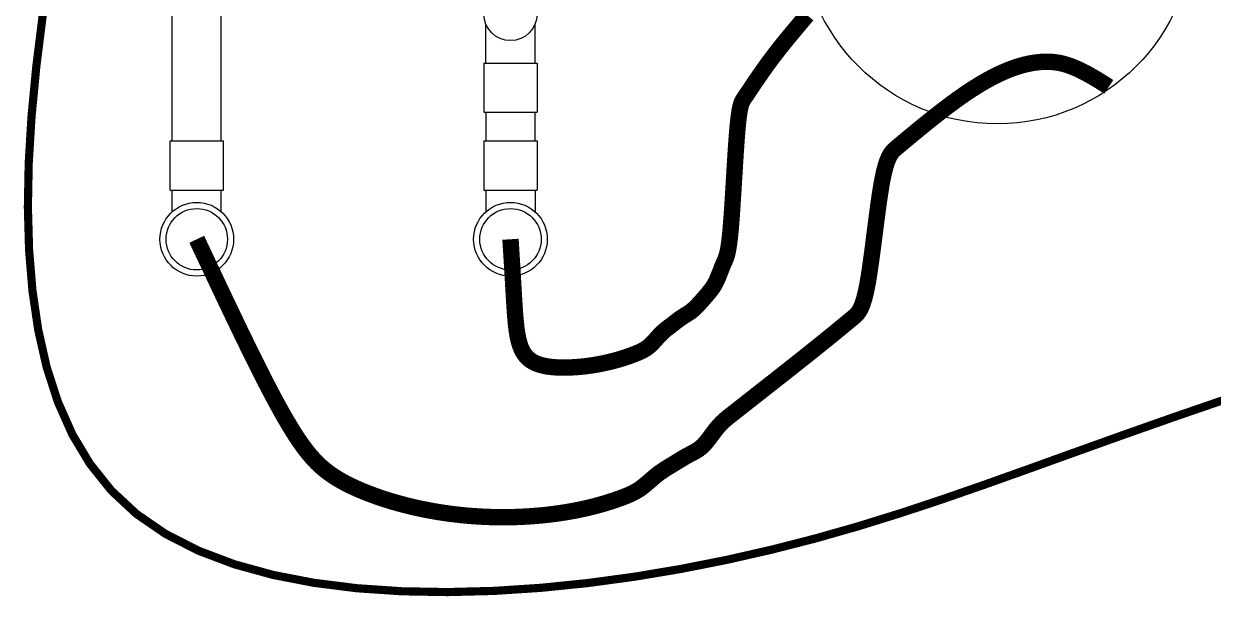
# Model space of a CAD drawing. Header units: inches. Extents: x -300 to 516, y -297 to 231.
# Drawn here: x -25.8 to -7.63, y -198.51 to -189.77 of the extents above; entities that cross this region are included whole.
import ezdxf

# ---------------------------------------------------------------- set-up
doc = ezdxf.new("R2010")
doc.units = ezdxf.units.IN
doc.header["$LTSCALE"] = 24
doc.header["$MEASUREMENT"] = 0
for name, color, linetype in [('CHAMBER EXTERIOR', 7, 'Continuous'), ('EXTERIOR ELEC EQUIP', 190, 'Continuous'), ('EXTERIOR PLUMB EQUIP', 4, 'Continuous')]:
    doc.layers.add(name, color=color, linetype=linetype)

msp = doc.modelspace()

# ---------------------------------------------------------------- linework, layer by layer
at = {"layer": 'CHAMBER EXTERIOR'}
msp.add_circle((-10.92986, -188.2971), 3, dxfattribs=at)
at = {"layer": 'EXTERIOR ELEC EQUIP', "const_width": 0.125}
msp.add_lwpolyline([(-7.34009, -195.46638), (-8.20399, -195.76316), (-9.00643, -196.04564), (-9.75419, -196.31341), (-10.45821, -196.56672), (-11.12942, -196.8058), (-11.77876, -197.0309), (-12.41717, -197.24226), (-13.05557, -197.44013), (-13.70491, -197.62476), (-14.37362, -197.79597), (-15.06018, -197.95197), (-15.76056, -198.09053), (-16.47071, -198.20945), (-17.18663, -198.30651), (-17.90427, -198.3795), (-18.61961, -198.4262), (-19.32861, -198.4444), (-20.02685, -198.43179), (-20.70825, -198.38569), (-21.36635, -198.30332), (-21.99465, -198.18191), (-22.5867, -198.01868), (-23.13601, -197.81086), (-23.63611, -197.55567), (-24.08052, -197.25033), (-24.46446, -196.89314), (-24.78991, -196.4867), (-25.06054, -196.03466), (-25.28001, -195.54071), (-25.452, -195.00851), (-25.58017, -194.44171), (-25.66819, -193.844), (-25.71974, -193.21904), (-25.73811, -192.5691), (-25.72505, -191.89087), (-25.68196, -191.17964), (-25.61023, -190.43072), (-25.51125, -189.6394)], dxfattribs=at)
at = {"layer": 'EXTERIOR PLUMB EQUIP'}
for p, q in [((-23.53533, -191.55815), (-23.53533, -187.6637)), ((-22.78533, -191.55815), (-22.78533, -187.6637)), ((-18.74109, -190.3705), (-18.74109, -189.77642)), ((-17.99094, -190.3705), (-17.99094, -189.77642)), ((-18.77235, -190.3705), (-18.77235, -191.12065)), ((-18.77235, -190.3705), (-17.95969, -190.3705)), ((-17.95969, -190.3705), (-17.95969, -191.12065)), ((-18.77235, -191.12065), (-17.95969, -191.12065)), ((-18.74284, -191.12065), (-18.74284, -191.55815)), ((-17.99284, -191.12065), (-17.99284, -191.55815)), ((-23.56484, -192.3083), (-23.56484, -191.55815)), ((-23.56484, -191.55815), (-22.75218, -191.55815)), ((-22.75218, -192.3083), (-22.75218, -191.55815)), ((-18.77235, -191.55815), (-18.77235, -192.3083)), ((-18.77235, -191.55815), (-17.95969, -191.55815)), ((-17.95969, -191.55815), (-17.95969, -192.3083)), ((-23.56484, -192.3083), (-22.75218, -192.3083)), ((-23.53359, -192.63915), (-23.53359, -192.3083)), ((-22.78344, -192.63915), (-22.78344, -192.3083)), ((-18.77235, -192.3083), (-17.95969, -192.3083)), ((-18.74109, -192.3083), (-18.74109, -192.63915)), ((-17.99094, -192.3083), (-17.99094, -192.63915))]:
    msp.add_line(p, q, dxfattribs=at)
at = {"layer": 'EXTERIOR PLUMB EQUIP', "const_width": 0.25}
for points in [[(-18.36602, -193.05845), (-18.35886, -193.17248), (-18.35274, -193.27078), (-18.34754, -193.35518), (-18.34314, -193.42752), (-18.33941, -193.48964), (-18.33622, -193.5434), (-18.33346, -193.59062), (-18.33099, -193.63315), (-18.32871, -193.67257), (-18.32659, -193.70943), (-18.3246, -193.74401), (-18.32272, -193.77659), (-18.32094, -193.80744), (-18.31924, -193.83686), (-18.3176, -193.86513), (-18.316, -193.89252), (-18.31442, -193.91928), (-18.31286, -193.94546), (-18.31132, -193.97107), (-18.30979, -193.99612), (-18.30827, -194.02062), (-18.30676, -194.04458), (-18.30525, -194.06801), (-18.30375, -194.09093), (-18.30224, -194.11334), (-18.30073, -194.13525), (-18.29921, -194.15668), (-18.29768, -194.17763), (-18.29614, -194.19811), (-18.29459, -194.21814), (-18.29301, -194.23773), (-18.29141, -194.25687), (-18.28979, -194.2756), (-18.28815, -194.29391), (-18.28647, -194.31181), (-18.28476, -194.32933), (-18.28301, -194.34646), (-18.28122, -194.36321), (-18.27939, -194.37961), (-18.27752, -194.39565), (-18.2756, -194.41135), (-18.27363, -194.42672), (-18.27161, -194.44177), (-18.26953, -194.45651), (-18.26739, -194.47094), (-18.26519, -194.48509), (-18.26293, -194.49896), (-18.26059, -194.51256), (-18.25819, -194.5259), (-18.25572, -194.53898), (-18.25316, -194.55183), (-18.25053, -194.56445), (-18.24781, -194.57684), (-18.24501, -194.58901), (-18.24212, -194.60098), (-18.23914, -194.61275), (-18.23607, -194.62433), (-18.23289, -194.63572), (-18.22961, -194.64693), (-18.22623, -194.65795), (-18.22274, -194.6688), (-18.21913, -194.67946), (-18.2154, -194.68995), (-18.21156, -194.70026), (-18.20759, -194.71039), (-18.20349, -194.72036), (-18.19925, -194.73015), (-18.19488, -194.73978), (-18.19037, -194.74923), (-18.18572, -194.7585), (-18.18091, -194.76761), (-18.17596, -194.77655), (-18.17085, -194.78532), (-18.16557, -194.79392), (-18.16014, -194.80235), (-18.15453, -194.81061), (-18.14875, -194.8187), (-18.1428, -194.82663), (-18.13666, -194.83439), (-18.13035, -194.84198), (-18.12384, -194.8494), (-18.11714, -194.85666), (-18.11025, -194.86375), (-18.10316, -194.87068), (-18.09586, -194.87744), (-18.08836, -194.88403), (-18.08064, -194.89047), (-18.07271, -194.89673), (-18.06456, -194.90284), (-18.05619, -194.90878), (-18.04758, -194.91456), (-18.03875, -194.92018), (-18.02968, -194.92563), (-18.02038, -194.93092), (-18.01083, -194.93605), (-18.00103, -194.94103), (-17.99098, -194.94584), (-17.98068, -194.95049), (-17.97012, -194.95498), (-17.9593, -194.95931), (-17.94821, -194.96348), (-17.93685, -194.9675), (-17.92521, -194.97135), (-17.9133, -194.97505), (-17.90111, -194.97859), (-17.88862, -194.98198), (-17.87585, -194.98521), (-17.86279, -194.98828), (-17.84942, -194.99119), (-17.83576, -194.99396), (-17.82178, -194.99656), (-17.8075, -194.99901), (-17.79291, -195.00131), (-17.77799, -195.00345), (-17.76277, -195.00544), (-17.74722, -195.00728), (-17.73135, -195.00896), (-17.71515, -195.01049), (-17.69864, -195.01186), (-17.68179, -195.01308), (-17.66462, -195.01415), (-17.64712, -195.01506), (-17.62931, -195.01582), (-17.61118, -195.01642), (-17.59275, -195.01686), (-17.57402, -195.01714), (-17.555, -195.01726), (-17.53569, -195.01721), (-17.51611, -195.01701), (-17.49625, -195.01664), (-17.47612, -195.0161), (-17.45574, -195.01539), (-17.43511, -195.01451), (-17.41424, -195.01347), (-17.39314, -195.01225), (-17.37182, -195.01085), (-17.35028, -195.00928), (-17.32853, -195.00753), (-17.30658, -195.0056), (-17.28444, -195.00349), (-17.26212, -195.0012), (-17.23962, -194.99872), (-17.21695, -194.99606), (-17.19413, -194.99321), (-17.17115, -194.99018), (-17.14803, -194.98695), (-17.12478, -194.98353), (-17.1014, -194.97992), (-17.0779, -194.97611), (-17.05429, -194.97211), (-17.03058, -194.9679), (-17.00677, -194.9635), (-16.98288, -194.9589), (-16.95891, -194.95409), (-16.93487, -194.94908), (-16.91077, -194.94386), (-16.88661, -194.93844), (-16.86241, -194.93281), (-16.83817, -194.92696), (-16.81389, -194.92091), (-16.7896, -194.91464), (-16.7653, -194.90815), (-16.74099, -194.90145), (-16.71668, -194.89453), (-16.69238, -194.88739), (-16.6681, -194.88002), (-16.64385, -194.87244), (-16.61963, -194.86463), (-16.59546, -194.85659), (-16.57134, -194.84832), (-16.54728, -194.83983), (-16.52328, -194.8311), (-16.49936, -194.82214), (-16.47553, -194.81295), (-16.45178, -194.80352), (-16.42814, -194.79385), (-16.4046, -194.78391), (-16.38118, -194.77348), (-16.35788, -194.76232), (-16.3347, -194.75019), (-16.31166, -194.73684), (-16.28876, -194.72202), (-16.26601, -194.7055), (-16.24341, -194.68703), (-16.22098, -194.66649), (-16.1987, -194.64424), (-16.17658, -194.62078), (-16.15463, -194.59659), (-16.13284, -194.57218), (-16.11121, -194.54803), (-16.08975, -194.52463), (-16.06845, -194.50248), (-16.04731, -194.48194), (-16.02634, -194.4629), (-16.00553, -194.44512), (-15.98488, -194.42836), (-15.96439, -194.41237), (-15.94406, -194.39693), (-15.92389, -194.38179), (-15.90388, -194.3667), (-15.88402, -194.3515), (-15.86432, -194.33624), (-15.84477, -194.32106), (-15.82538, -194.30608), (-15.80614, -194.29142), (-15.78705, -194.27722), (-15.76811, -194.26359), (-15.74932, -194.25068), (-15.73068, -194.23853), (-15.71219, -194.22698), (-15.69384, -194.21578), (-15.67564, -194.20469), (-15.65758, -194.19348), (-15.63966, -194.18191), (-15.62189, -194.16973), (-15.60426, -194.1567), (-15.58677, -194.14265), (-15.56942, -194.12764), (-15.5522, -194.1118), (-15.53513, -194.09526), (-15.51819, -194.07814), (-15.50138, -194.06057), (-15.48471, -194.04267), (-15.46817, -194.02457), (-15.45177, -194.00638), (-15.43549, -193.98813), (-15.41935, -193.96981), (-15.40334, -193.95143), (-15.38745, -193.933), (-15.37169, -193.91452), (-15.35606, -193.89599), (-15.34055, -193.87743), (-15.32516, -193.85876), (-15.3099, -193.8397), (-15.29476, -193.81988), (-15.27974, -193.79894), (-15.26485, -193.77652), (-15.25007, -193.75225), (-15.2354, -193.72577), (-15.22086, -193.69673), (-15.20643, -193.66494), (-15.19212, -193.63096), (-15.17792, -193.59552), (-15.16383, -193.55936), (-15.14985, -193.52321), (-15.13598, -193.48781), (-15.12221, -193.4539), (-15.10856, -193.42221), (-15.095, -193.39263), (-15.08155, -193.36167), (-15.06819, -193.32498), (-15.05493, -193.27824), (-15.04175, -193.21709), (-15.02867, -193.13719), (-15.01566, -193.03422), (-15.00274, -192.90382), (-14.98989, -192.7437), (-14.97712, -192.55976), (-14.96441, -192.35996), (-14.95177, -192.15222), (-14.93919, -191.94451), (-14.92667, -191.74477), (-14.9142, -191.56094), (-14.90177, -191.40097), (-14.8894, -191.27082), (-14.87706, -191.1685), (-14.86476, -191.09004), (-14.8525, -191.03146), (-14.84026, -190.98878), (-14.82805, -190.95804), (-14.81586, -190.93526), (-14.80369, -190.91645), (-14.79153, -190.89832), (-14.77938, -190.88018), (-14.76723, -190.86206), (-14.75509, -190.84393), (-14.74295, -190.82581), (-14.7308, -190.80769), (-14.71863, -190.78956), (-14.70646, -190.77143), (-14.69427, -190.7533), (-14.68205, -190.73517), (-14.66981, -190.71703), (-14.65754, -190.69888), (-14.64524, -190.68072), (-14.63289, -190.66255), (-14.62051, -190.64438), (-14.60808, -190.62619), (-14.5956, -190.60798), (-14.58307, -190.58976), (-14.57048, -190.57153), (-14.55783, -190.55328), (-14.54512, -190.53501), (-14.53233, -190.51672), (-14.51948, -190.49841), (-14.50654, -190.48008), (-14.49353, -190.46172), (-14.48043, -190.44334), (-14.46724, -190.42493), (-14.45395, -190.4065), (-14.44058, -190.38804), (-14.4271, -190.36955), (-14.41351, -190.35103), (-14.39982, -190.33247), (-14.38602, -190.31388), (-14.3721, -190.29526), (-14.35806, -190.27661), (-14.34391, -190.25791), (-14.32963, -190.23918), (-14.31522, -190.22041), (-14.30069, -190.2016), (-14.28603, -190.18275), (-14.27124, -190.16386), (-14.25632, -190.14493), (-14.24128, -190.12595), (-14.22611, -190.10693), (-14.21082, -190.08787), (-14.19542, -190.06876), (-14.17991, -190.04961), (-14.16428, -190.03042), (-14.14856, -190.01118), (-14.13273, -189.99189), (-14.11681, -189.97256), (-14.10079, -189.95319), (-14.08469, -189.93376), (-14.06851, -189.9143), (-14.05226, -189.89478), (-14.03593, -189.87522), (-14.01953, -189.85561), (-14.00308, -189.83596), (-13.98656, -189.81626), (-13.97, -189.79651), (-13.95339, -189.77671), (-13.93673, -189.75687), (-13.92004, -189.73698), (-13.90332, -189.71704), (-13.88656, -189.69705), (-13.86979, -189.67701), (-13.85299, -189.65692), (-13.83618, -189.63678)], [(-23.15851, -193.05845), (-23.05983, -193.26825), (-22.97459, -193.44922), (-22.90123, -193.60473), (-22.83817, -193.73816), (-22.78383, -193.85286), (-22.73664, -193.95223), (-22.69504, -194.03962), (-22.65744, -194.11841), (-22.62249, -194.1915), (-22.58973, -194.25988), (-22.55891, -194.32408), (-22.52978, -194.38461), (-22.50209, -194.44199), (-22.4756, -194.49675), (-22.45005, -194.5494), (-22.42521, -194.60046), (-22.40086, -194.65038), (-22.37695, -194.69925), (-22.35348, -194.74709), (-22.33044, -194.79391), (-22.30781, -194.83974), (-22.28559, -194.8846), (-22.26378, -194.92849), (-22.24235, -194.97144), (-22.22131, -195.01346), (-22.20065, -195.05458), (-22.18035, -195.09481), (-22.1604, -195.13416), (-22.14081, -195.17266), (-22.12155, -195.21033), (-22.10263, -195.24717), (-22.08403, -195.28321), (-22.06574, -195.31846), (-22.04775, -195.35295), (-22.03006, -195.38669), (-22.01266, -195.41969), (-21.99554, -195.45198), (-21.97869, -195.48358), (-21.9621, -195.51449), (-21.94576, -195.54474), (-21.92966, -195.57435), (-21.9138, -195.60333), (-21.89817, -195.63169), (-21.88275, -195.65947), (-21.86754, -195.68667), (-21.85254, -195.71332), (-21.83772, -195.73942), (-21.82309, -195.765), (-21.80863, -195.79008), (-21.79433, -195.81467), (-21.7802, -195.83879), (-21.76621, -195.86244), (-21.75236, -195.88566), (-21.73865, -195.90844), (-21.72506, -195.93082), (-21.71158, -195.9528), (-21.69822, -195.97439), (-21.68495, -195.99562), (-21.67177, -196.01648), (-21.65869, -196.03698), (-21.64568, -196.05712), (-21.63274, -196.07693), (-21.61987, -196.0964), (-21.60706, -196.11554), (-21.5943, -196.13436), (-21.58159, -196.15286), (-21.56892, -196.17106), (-21.55628, -196.18894), (-21.54366, -196.20653), (-21.53107, -196.22383), (-21.51848, -196.24083), (-21.50591, -196.25756), (-21.49333, -196.274), (-21.48075, -196.29018), (-21.46815, -196.30608), (-21.45554, -196.32173), (-21.4429, -196.33712), (-21.43022, -196.35225), (-21.41751, -196.36715), (-21.40475, -196.3818), (-21.39194, -196.39622), (-21.37907, -196.41041), (-21.36614, -196.42437), (-21.35313, -196.43812), (-21.34005, -196.45166), (-21.32688, -196.46499), (-21.31362, -196.47811), (-21.30026, -196.49104), (-21.2868, -196.50378), (-21.27323, -196.51634), (-21.25954, -196.52871), (-21.24572, -196.54091), (-21.23178, -196.55294), (-21.2177, -196.56481), (-21.20348, -196.57651), (-21.1891, -196.58807), (-21.17457, -196.59947), (-21.15988, -196.61074), (-21.14502, -196.62187), (-21.12998, -196.63286), (-21.11476, -196.64374), (-21.09935, -196.65449), (-21.08374, -196.66512), (-21.06794, -196.67565), (-21.05192, -196.68607), (-21.03569, -196.69639), (-21.01924, -196.70662), (-21.00256, -196.71677), (-20.98565, -196.72682), (-20.96849, -196.73681), (-20.95109, -196.74672), (-20.93344, -196.75656), (-20.91552, -196.76635), (-20.89734, -196.77607), (-20.87888, -196.78575), (-20.86016, -196.79537), (-20.84115, -196.80496), (-20.82185, -196.8145), (-20.80227, -196.824), (-20.78239, -196.83347), (-20.7622, -196.84292), (-20.74172, -196.85233), (-20.72095, -196.86171), (-20.69987, -196.87106), (-20.67849, -196.88038), (-20.65682, -196.88966), (-20.63486, -196.89891), (-20.6126, -196.90812), (-20.59005, -196.91729), (-20.56721, -196.92641), (-20.54408, -196.93549), (-20.52066, -196.94453), (-20.49696, -196.95351), (-20.47298, -196.96245), (-20.44872, -196.97132), (-20.42419, -196.98014), (-20.39938, -196.9889), (-20.3743, -196.9976), (-20.34895, -197.00623), (-20.32333, -197.01479), (-20.29746, -197.02327), (-20.27132, -197.03169), (-20.24492, -197.04003), (-20.21826, -197.04828), (-20.19135, -197.05646), (-20.16419, -197.06455), (-20.13678, -197.07255), (-20.10913, -197.08046), (-20.08123, -197.08828), (-20.05308, -197.096), (-20.0247, -197.10362), (-19.99608, -197.11114), (-19.96723, -197.11856), (-19.93814, -197.12587), (-19.90883, -197.13307), (-19.87929, -197.14016), (-19.84952, -197.14714), (-19.81953, -197.15399), (-19.78932, -197.16073), (-19.7589, -197.16734), (-19.72825, -197.17383), (-19.6974, -197.18019), (-19.66634, -197.18641), (-19.63507, -197.1925), (-19.60359, -197.19846), (-19.57191, -197.20428), (-19.54003, -197.20995), (-19.50795, -197.21548), (-19.47568, -197.22086), (-19.44321, -197.2261), (-19.41056, -197.23117), (-19.37771, -197.2361), (-19.34468, -197.24086), (-19.31147, -197.24547), (-19.27808, -197.24991), (-19.2445, -197.25418), (-19.21076, -197.25828), (-19.17684, -197.26222), (-19.14274, -197.26598), (-19.10849, -197.26956), (-19.07406, -197.27296), (-19.03948, -197.27618), (-19.00474, -197.27921), (-18.96984, -197.28206), (-18.9348, -197.28472), (-18.8996, -197.28719), (-18.86426, -197.28946), (-18.82878, -197.29154), (-18.79318, -197.29343), (-18.75744, -197.29511), (-18.72158, -197.2966), (-18.6856, -197.29788), (-18.64951, -197.29896), (-18.61332, -197.29983), (-18.57702, -197.30049), (-18.54062, -197.30095), (-18.50413, -197.3012), (-18.46756, -197.30123), (-18.43091, -197.30105), (-18.39418, -197.30066), (-18.35738, -197.30004), (-18.32052, -197.29921), (-18.2836, -197.29816), (-18.24663, -197.29689), (-18.20961, -197.29539), (-18.17254, -197.29367), (-18.13544, -197.29172), (-18.09831, -197.28955), (-18.06115, -197.28714), (-18.02397, -197.2845), (-17.98678, -197.28163), (-17.94958, -197.27852), (-17.91237, -197.27518), (-17.87516, -197.2716), (-17.83796, -197.26778), (-17.80077, -197.26372), (-17.7636, -197.25941), (-17.72645, -197.25486), (-17.68933, -197.25006), (-17.65225, -197.24502), (-17.6152, -197.23973), (-17.5782, -197.23418), (-17.54124, -197.22838), (-17.50435, -197.22233), (-17.46751, -197.21602), (-17.43074, -197.20946), (-17.39404, -197.20263), (-17.35742, -197.19555), (-17.32088, -197.1882), (-17.28443, -197.18059), (-17.24807, -197.17271), (-17.21181, -197.16456), (-17.17566, -197.15615), (-17.13961, -197.14746), (-17.10368, -197.1385), (-17.06787, -197.12927), (-17.03219, -197.11977), (-16.99664, -197.10998), (-16.96122, -197.09992), (-16.92595, -197.08957), (-16.89082, -197.07895), (-16.85585, -197.06804), (-16.82103, -197.05685), (-16.78637, -197.04537), (-16.75188, -197.03361), (-16.71755, -197.02157), (-16.6834, -197.00924), (-16.64942, -196.99663), (-16.61563, -196.98369), (-16.58201, -196.97023), (-16.54857, -196.956), (-16.51531, -196.94076), (-16.48223, -196.92428), (-16.44933, -196.90632), (-16.4166, -196.88663), (-16.38404, -196.86497), (-16.35166, -196.84123), (-16.31945, -196.81578), (-16.28741, -196.78912), (-16.25554, -196.76173), (-16.22383, -196.73411), (-16.19228, -196.70675), (-16.1609, -196.68015), (-16.12967, -196.6548), (-16.0986, -196.63108), (-16.06769, -196.60886), (-16.03692, -196.58791), (-16.00631, -196.56798), (-15.97584, -196.54885), (-15.94552, -196.53027), (-15.91534, -196.512), (-15.88531, -196.4938), (-15.85541, -196.4755), (-15.82565, -196.45717), (-15.79602, -196.43892), (-15.76653, -196.42089), (-15.73717, -196.40321), (-15.70793, -196.386), (-15.67882, -196.36938), (-15.64983, -196.3535), (-15.62097, -196.33835), (-15.59223, -196.32345), (-15.5636, -196.30819), (-15.53509, -196.29198), (-15.50669, -196.2742), (-15.4784, -196.25425), (-15.45022, -196.23152), (-15.42214, -196.20542), (-15.39417, -196.17558), (-15.36631, -196.14261), (-15.33854, -196.10738), (-15.31087, -196.07074), (-15.28329, -196.03356), (-15.25581, -195.99669), (-15.22842, -195.961), (-15.20112, -195.92734), (-15.17391, -195.89638), (-15.14678, -195.86794), (-15.11973, -195.84169), (-15.09276, -195.81724), (-15.06587, -195.79425), (-15.03906, -195.77235), (-15.01232, -195.75118), (-14.98566, -195.73037), (-14.95906, -195.70964), (-14.93253, -195.68892), (-14.90606, -195.66822), (-14.87966, -195.64753), (-14.85332, -195.62688), (-14.82704, -195.60625), (-14.80081, -195.58566), (-14.77464, -195.5651), (-14.74852, -195.54458), (-14.72246, -195.52411), (-14.69644, -195.50367), (-14.67046, -195.48327), (-14.64454, -195.46291), (-14.61865, -195.44259), (-14.59281, -195.42229), (-14.567, -195.40204), (-14.54123, -195.38181), (-14.5155, -195.36162), (-14.4898, -195.34145), (-14.46413, -195.32131), (-14.43849, -195.30119), (-14.41288, -195.28109), (-14.38729, -195.26101), (-14.36173, -195.24095), (-14.33619, -195.2209), (-14.31066, -195.20086), (-14.28516, -195.18082), (-14.25967, -195.16079), (-14.2342, -195.14077), (-14.20874, -195.12075), (-14.18328, -195.10072), (-14.15784, -195.08069), (-14.13241, -195.06066), (-14.10697, -195.04061), (-14.08154, -195.02056), (-14.05612, -195.00049), (-14.03069, -194.9804), (-14.00525, -194.9603), (-13.97982, -194.94017), (-13.95437, -194.92002), (-13.92892, -194.89984), (-13.90346, -194.87964), (-13.87798, -194.85941), (-13.85249, -194.83914), (-13.82699, -194.81883), (-13.80146, -194.79849), (-13.77592, -194.77811), (-13.75035, -194.75768), (-13.72476, -194.73721), (-13.69914, -194.71669), (-13.6735, -194.69612), (-13.64782, -194.6755), (-13.62212, -194.65482), (-13.59638, -194.63408), (-13.57061, -194.61329), (-13.5448, -194.59243), (-13.51895, -194.5715), (-13.49306, -194.55051), (-13.46712, -194.52945), (-13.44114, -194.50831), (-13.41512, -194.48711), (-13.38904, -194.46582), (-13.36292, -194.44445), (-13.33674, -194.42301), (-13.31051, -194.40147), (-13.28423, -194.37985), (-13.25788, -194.35815), (-13.23148, -194.33636), (-13.20503, -194.31448), (-13.17851, -194.29251), (-13.15193, -194.27044), (-13.1253, -194.24829), (-13.0986, -194.22538), (-13.07184, -194.19842), (-13.04503, -194.16342), (-13.01816, -194.11642), (-12.99124, -194.05345), (-12.96428, -193.97055), (-12.93727, -193.86374), (-12.91021, -193.72905), (-12.88312, -193.5645), (-12.856, -193.37607), (-12.82884, -193.1717), (-12.80165, -192.95934), (-12.77445, -192.74695), (-12.74722, -192.54249), (-12.71997, -192.35391), (-12.69271, -192.18916), (-12.66545, -192.05421), (-12.63817, -191.94708), (-12.6109, -191.8638), (-12.58363, -191.8004), (-12.55637, -191.75292), (-12.52911, -191.71739), (-12.50188, -191.68983), (-12.47465, -191.66629), (-12.44745, -191.64346), (-12.42028, -191.62068), (-12.39314, -191.59796), (-12.36602, -191.5753), (-12.33895, -191.55271), (-12.31192, -191.5302), (-12.28493, -191.50778), (-12.25799, -191.48544), (-12.2311, -191.4632), (-12.20426, -191.44106), (-12.17749, -191.41902), (-12.15078, -191.3971), (-12.12414, -191.3753), (-12.09757, -191.35363), (-12.07107, -191.33209), (-12.04465, -191.31069), (-12.01832, -191.28944), (-11.99207, -191.26834), (-11.96591, -191.24739), (-11.93984, -191.22661), (-11.91388, -191.206), (-11.88801, -191.18557), (-11.86225, -191.16532), (-11.8366, -191.14525), (-11.81106, -191.12539), (-11.78564, -191.10572), (-11.76034, -191.08626), (-11.73516, -191.06702), (-11.71011, -191.048), (-11.68519, -191.0292), (-11.66041, -191.01064), (-11.63577, -190.99231), (-11.61127, -190.97423), (-11.58692, -190.9564), (-11.56271, -190.93883), (-11.53866, -190.92151), (-11.51477, -190.90446), (-11.49103, -190.88768), (-11.46745, -190.87117), (-11.44403, -190.85495), (-11.42079, -190.83901), (-11.3977, -190.82335), (-11.37478, -190.80797), (-11.35203, -190.79288), (-11.32944, -190.77807), (-11.30701, -190.76354), (-11.28475, -190.7493), (-11.26264, -190.73533), (-11.2407, -190.72165), (-11.21892, -190.70825), (-11.19729, -190.69512), (-11.17582, -190.68227), (-11.1545, -190.66969), (-11.13334, -190.65739), (-11.11232, -190.64535), (-11.09146, -190.63359), (-11.07074, -190.62209), (-11.05017, -190.61086), (-11.02974, -190.59989), (-11.00946, -190.58918), (-10.98932, -190.57873), (-10.96932, -190.56854), (-10.94945, -190.5586), (-10.92972, -190.54892), (-10.91013, -190.5395), (-10.89067, -190.53032), (-10.87134, -190.52139), (-10.85214, -190.51271), (-10.83306, -190.50428), (-10.81412, -190.49609), (-10.7953, -190.48814), (-10.7766, -190.48044), (-10.75802, -190.47297), (-10.73957, -190.46574), (-10.72123, -190.45874), (-10.70301, -190.45198), (-10.6849, -190.44545), (-10.66691, -190.43915), (-10.64903, -190.43307), (-10.63126, -190.42723), (-10.6136, -190.42161), (-10.59604, -190.41621), (-10.57859, -190.41103), (-10.56124, -190.40607), (-10.544, -190.40133), (-10.52686, -190.3968), (-10.50981, -190.39249), (-10.49286, -190.38839), (-10.47601, -190.3845), (-10.45925, -190.38082), (-10.44259, -190.37735), (-10.42601, -190.37408), (-10.40953, -190.37101), (-10.39313, -190.36815), (-10.37681, -190.36549), (-10.36058, -190.36302), (-10.34444, -190.36075), (-10.32837, -190.35868), (-10.31238, -190.35681), (-10.29646, -190.35513), (-10.28061, -190.35364), (-10.26482, -190.35235), (-10.2491, -190.35126), (-10.23343, -190.35036), (-10.21782, -190.34966), (-10.20225, -190.34915), (-10.18672, -190.34886), (-10.17121, -190.34878), (-10.15571, -190.34892), (-10.14021, -190.34928), (-10.1247, -190.34988), (-10.10918, -190.35071), (-10.09362, -190.35179), (-10.07802, -190.35312), (-10.06237, -190.35471), (-10.04665, -190.35656), (-10.03084, -190.3587), (-10.01495, -190.36111), (-9.99895, -190.36382), (-9.98283, -190.36682), (-9.96658, -190.37013), (-9.95019, -190.37375), (-9.93364, -190.3777), (-9.91692, -190.38197), (-9.90003, -190.38658), (-9.88294, -190.39153), (-9.86565, -190.39684), (-9.84814, -190.40251), (-9.8304, -190.40854), (-9.81241, -190.41495), (-9.79418, -190.42175), (-9.77567, -190.42893), (-9.75688, -190.43652), (-9.73781, -190.44451), (-9.71842, -190.45291), (-9.69872, -190.46174), (-9.67866, -190.47101), (-9.65806, -190.48084), (-9.63672, -190.49134), (-9.61444, -190.50264), (-9.59101, -190.51486), (-9.56622, -190.52812), (-9.53988, -190.54254), (-9.51177, -190.55825), (-9.48175, -190.57535), (-9.44988, -190.59384), (-9.41631, -190.61368), (-9.38116, -190.63487), (-9.34455, -190.65738), (-9.30662, -190.68119), (-9.26749, -190.70626), (-9.2273, -190.73259)]]:
    msp.add_lwpolyline(points, dxfattribs=at)
at = {"layer": 'EXTERIOR PLUMB EQUIP'}
for centre, radius in [((-18.36602, -189.62035), 0.40625), ((-23.15851, -193.05845), 0.56258), ((-23.15851, -193.05845), 0.46883), ((-18.36602, -193.05845), 0.56258), ((-18.36602, -193.05845), 0.46883)]:
    msp.add_circle(centre, radius, dxfattribs=at)

doc.saveas('drawing.dxf')
